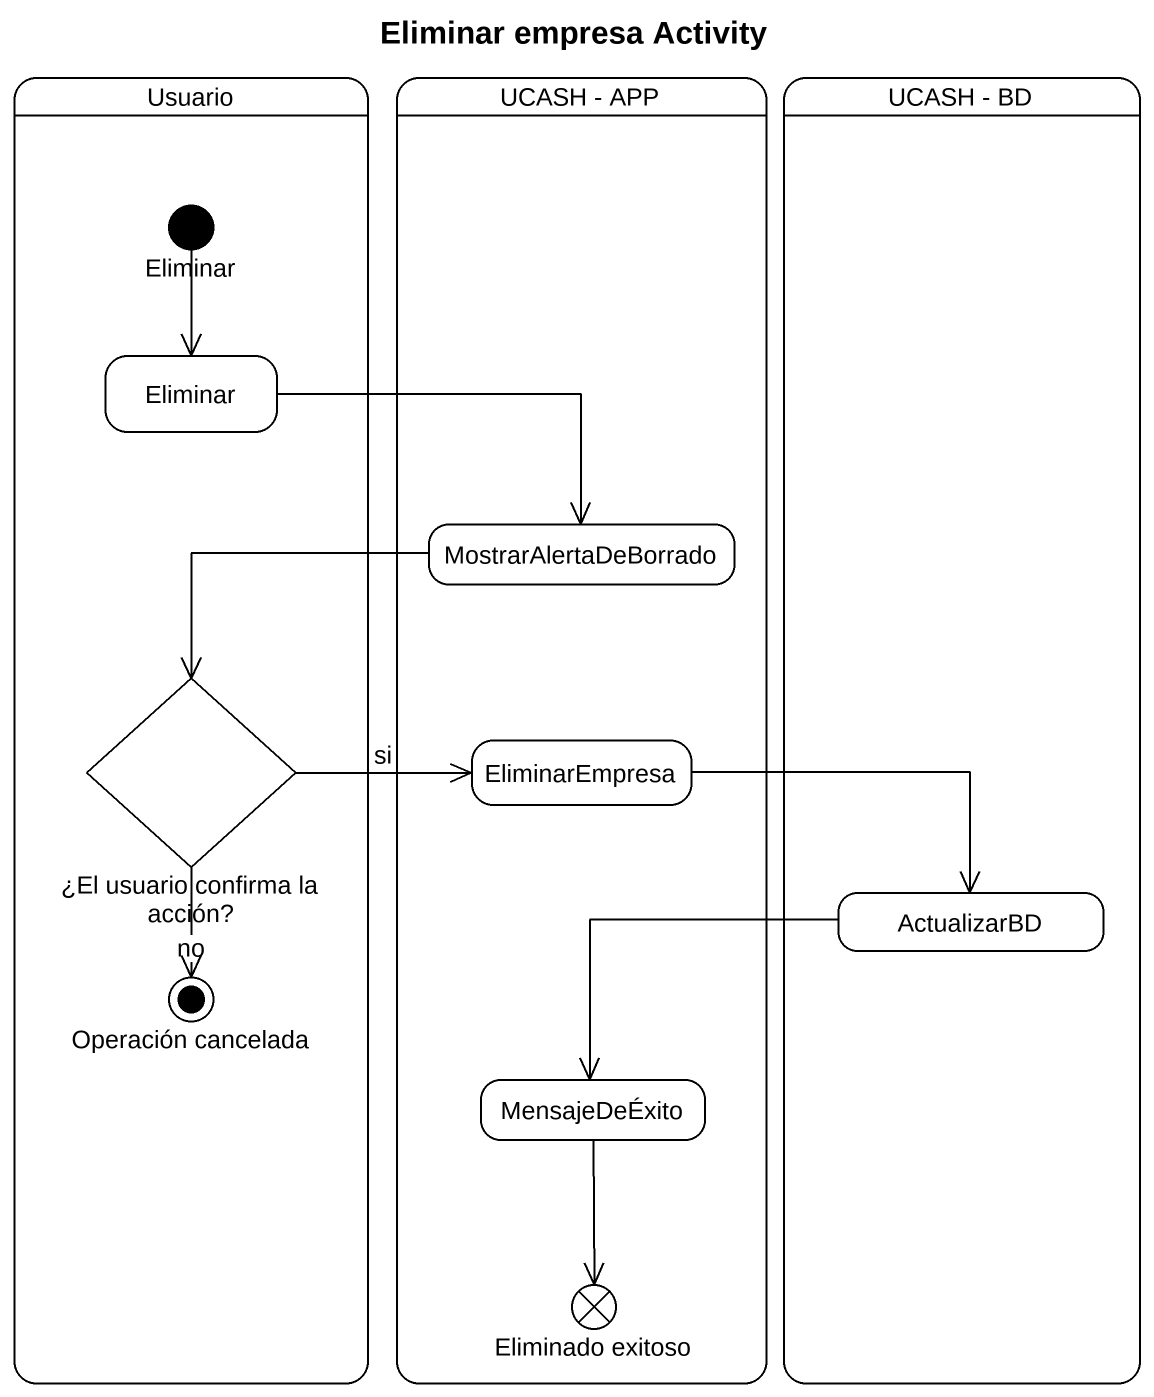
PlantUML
@startuml
title Eliminar empresa Activity
hide empty description
state Usuario {
  state Eliminar <<start>>
  state "Eliminar" as Eliminar_2
  state "¿El usuario confirma la acción?" as El_usuario_confirma_la <<choice>>
  state "Operación cancelada" as Operación_cancelada <<end>>
}
state "UCASH - APP" as UCASH_APP {
  state MostrarAlertaDeBorrado
  state EliminarEmpresa
  state MensajeDeÉxito
  state "Eliminado exitoso" as Eliminado_exitoso <<end>>
}
state "UCASH - BD" as UCASH_BD {
  state ActualizarBD
}
Eliminar --> Eliminar_2
Eliminar_2 -right-> MostrarAlertaDeBorrado
MostrarAlertaDeBorrado -left-> El_usuario_confirma_la
El_usuario_confirma_la -right-> EliminarEmpresa : si
El_usuario_confirma_la --> Operación_cancelada : no
EliminarEmpresa -right-> ActualizarBD
ActualizarBD -left-> MensajeDeÉxito
MensajeDeÉxito --> Eliminado_exitoso
@enduml
